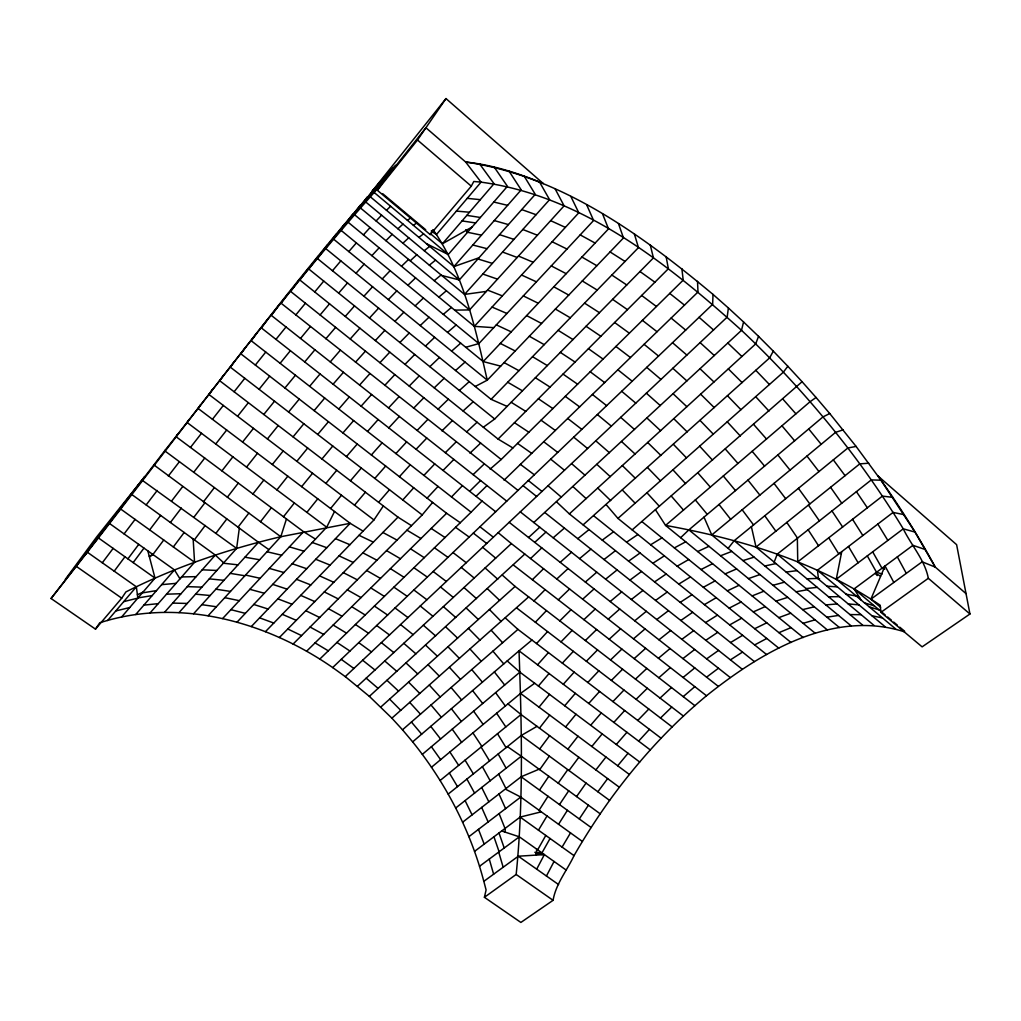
<?xml version="1.0" encoding="UTF-8"?>
<svg xmlns="http://www.w3.org/2000/svg" width="1021" height="1021" viewBox="0 0 1021 1021"><rect width="100%" height="100%" fill="white"/><g stroke="black" fill="none" stroke-linecap="round" stroke-linejoin="round"><path stroke-width="1.5" d="M904.389 631.795C832.817 609.027 760.658 652.419 706.506 695.76C669.776 726.173 637.551 761.806 609.601 800.4C596.826 818.191 584.944 836.633 574.032 855.636C567.089 870.428 555.769 883.944 553.088 900.318L520.876 922.435L484.401 897.293L516.167 874.461C523.684 800.324 521.629 725.267 519.025 650.824L531.941 640.039M539.611 812.257L539.662 810.687M51.05 598.497C160.003 460.918 262.41 317.62 379.365 186.639L425.923 127.753L465.678 162.045C560.478 175.791 641.265 234.511 713.015 294.418L712.645 304.335L332.667 667.555C266.06 621.393 178.854 597.221 99.739 622.797L95.476 629.127L51.05 598.497L83.39 556.7A408.477 10.299 -52.4 0 1 144.854 476.462L96.701 536.88L65.293 579.366M505.076 832.102L505.229 828.299M536.395 854.947L536.676 849.127M179.02 612.6L236.63 548.405L239.31 528.214M713.015 294.418L728.381 307.972L727.169 317.123L345.251 676.604L332.667 667.555M895.621 628.923L836.263 579.239L841.725 551.672M484.401 897.293L486.085 889.967L483.839 881.327M728.381 307.972L743.556 321.972L741.514 330.319L533.792 522.51M208.118 615.74L280.801 536.727L286.454 518.962M743.556 321.972L758.539 336.356L755.693 343.911L569.361 513.895L556.483 501.796M774.16 562.124L777.236 554.161L871.296 479.908L880.957 480.202L915.02 532.069L935.223 567.14M395.867 165.389C313.817 255.633 241.313 354.147 165.568 449.661L165.006 451.04L280.801 536.727L350.177 523.301L363.08 531.137M880.6 607.278L870.875 599.187L885.041 565.991L893.834 582.455M237.012 622.172L326.694 527.232L334.531 511.483M546.426 876.031L554.058 861.469M536.689 869.165L544.384 854.603L535.821 853.901M379.404 186.601L380.565 185.631L377.323 190.276L430.198 234.588L471.281 186.167L473.782 181.496L481.095 182.095L436.426 234.536C464.721 278.171 475.748 330.179 487.259 380.169L475.237 386.474M177.297 434.538L176.097 436.733L303.556 531.699L315.463 539.126M758.539 336.356L773.293 351.135L769.655 357.861L583.106 524.858M430.198 234.588L432.968 229.648L436.465 234.498L431.283 230.988M550.064 838.496L541.96 852.88L534.851 852.318M537.659 849.829L545.801 835.433M562.086 847.085L570.509 832.894M538.463 830.188L547.014 815.983M188.962 419.529L187.137 422.541L326.694 527.232M558.551 824.292L567.395 810.317M539.075 810.266L548.009 796.265M200.55 404.648L198.1 408.464L350.177 523.301L251.294 626.562M212.062 389.92L208.986 394.54L373.954 519.944L383.334 505.944M579.29 818.931L588.415 805.224M95.476 629.127L121.729 598.178L125.915 591.912C174.961 567.076 227.351 549.336 280.801 536.727M559.482 804.574L568.697 790.828M539.484 790.075L548.788 776.292M223.471 375.358L219.757 380.782L397.986 517.149L411.463 525.675M377.323 190.276L417.487 140.017L445.986 98.565L543.3 183.576A440.128 181.789 48.7 0 0 465.678 162.045L481.057 182.146C582.902 196.032 667.402 263.635 741.514 330.319C784.855 371.146 824.483 415.904 859.784 463.866C875.163 484.911 889.712 506.556 903.253 528.84C911.268 545.329 924.911 560.082 928.319 578.294L969.95 614.004L922.116 646.855L880.932 612.345L880.204 605.236C816.29 561.869 740.927 539.024 665.564 525.407L655.482 509.76M234.753 361L230.414 367.228L422.209 514.929L432.61 502.434M576.571 796.571L586.067 783.094M245.895 346.859L240.93 353.891L446.598 513.269L460.28 522.726M558.206 783.171L567.778 769.655M539.688 769.643L549.324 756.089M256.884 332.948L251.281 340.797L471.102 512.21L482.052 501.043M267.693 319.331L261.44 327.983L495.683 511.738M278.299 305.994L271.407 315.463L506.735 501.158M288.675 292.989L281.145 303.263L517.992 490.399M298.796 280.354L290.64 291.432L501.196 459.488L683.215 280.124L681.862 268.676M308.661 268.115L299.842 279.996L498.069 439.068L512.899 447.951M597.872 791.773L607.635 778.615M318.207 256.297L308.75 268.995L494.7 418.993L653.427 257.905L650.275 244.989M114.186 571.211L124.958 556.764M133.164 562.597L143.961 548.124M539.675 748.993L549.617 735.669M568.978 770.536L578.83 757.301M327.422 244.963L317.327 258.466L491.101 399.339L507.118 406.396M127.906 558.857L138.741 544.384M163.743 540.032L152.908 554.505L149.691 556.815M336.279 234.128L325.533 248.435L487.259 380.169L623.474 237.944L618.471 223.599M173.328 546.937L184.176 532.49M773.293 351.135L787.816 366.258L783.388 372.167L617.935 518.4L606.18 504.655M344.728 223.867L333.344 238.952L483.188 361.562L500.686 366.143M102.279 562.813L113.152 548.379M194.36 539.867L205.208 525.483M352.743 214.206L340.72 230.07L478.875 343.592L593.609 220.485L586.667 204.774M360.273 205.195L347.638 221.838L474.331 326.35L493.73 327.664M124.09 533.906L135.104 519.408M149.666 529.899L160.642 515.414M165.568 449.661L83.365 556.726L87.334 552.221L136.355 586.794L137.848 598.102L123.72 601.637M367.292 196.9L354.032 214.295L469.545 309.925L564.103 205.834L555.13 188.859M170.392 522.484L181.355 508.062M215.916 533.294L226.777 519.013M373.75 189.357L359.89 207.493L464.542 294.418L486.392 291.393M193.901 517.213L204.838 502.881M379.595 182.657L365.148 201.494L459.322 279.945L535.259 194.322L524.194 176.174M146.156 504.923L157.234 490.463M171.643 500.979L182.682 486.596M237.982 527.244L248.856 513.091M384.777 176.837L369.781 196.351L453.886 266.596L478.989 257.764M203.434 501.847L214.397 487.591M389.256 171.987L373.712 192.114L448.245 254.497L507.437 186.307L494.215 167.112M168.325 476.041L179.415 461.696M376.928 188.859L392.97 168.146M193.722 472.276L204.736 458.072M227.364 497.189L238.314 483.086M260.521 521.718L271.382 507.731M190.468 447.44L201.482 433.3M221.914 470.872L232.877 456.846M539.445 728.152L549.668 715.083M567.855 749.172L578.014 736.205M595.868 769.911L605.964 757.033M212.445 419.286L223.318 405.439M215.737 443.982L226.688 430.045M252.914 493.973L263.839 480.074M283.481 516.754L294.354 502.97M246.533 467.095L257.471 453.286M234.115 391.77L244.798 378.306M728.101 548.379L734.176 540.709L847.877 447.989L856.096 446.432L880.957 480.202M372.295 191.042L445.986 98.565M237.574 416.262L248.371 402.682M242.577 442.055L253.463 428.348M276.921 489.889L287.82 476.207M255.339 365.059L265.741 352.079M272.313 464.504L283.2 450.963M306.874 512.363L317.761 498.822M259.079 389.295L269.659 376.162M263.788 414.475L274.521 401.189M267.4 438.941L278.223 425.527M275.964 339.368L286.008 326.975M301.642 486.66L312.541 473.259M280.111 363.285L290.398 350.688M296.83 461.313L307.678 448.053M539.024 707.157L549.489 694.357M295.835 314.915L305.419 303.237M330.587 508.509L341.486 495.262M565.583 726.952L576.01 714.241M284.936 387.993L295.426 375.23M288.586 412.025L299.255 399.096M293.065 436.873L303.837 423.766M591.81 746.491L602.186 733.882M617.692 765.776L628.03 753.268M314.736 291.955L323.759 281.107M300.506 338.423L310.41 326.49M325.865 483.38L336.739 470.285M304.73 361.932L314.915 349.782M321.947 458.978L332.769 446.049M309.644 386.308L320.058 373.954M314.123 410.621L324.716 398.062M317.71 434.461L328.443 421.711M354.504 505.165L365.403 492.224M320.096 314.953L329.528 303.811M332.476 270.744L340.823 260.891M107.626 620.526L136.355 586.794M350.445 480.789L361.319 468.039M538.399 686.035L549.068 673.503M325.852 338.755L335.641 327.358M564.702 705.766L575.346 693.348M121.563 617.041L155.026 578.116L147.815 550.868M430.415 233.707L442.425 243.764L494.036 183.716L479.73 164.062M346.451 456.578L357.248 444.033M330.255 361.893L340.338 350.241M590.674 725.242L601.292 712.939M338.666 293.129L347.51 282.932M333.114 384.202L343.439 372.295M342.928 432.942L353.623 420.601M348.799 251.6L356.355 242.909M135.716 614.527L174.451 569.909L109.349 523.365L106.707 526.134M338.781 409.025L349.31 396.901M378.587 502.306L389.499 489.735M616.314 744.475L626.907 732.287M150.049 612.97L194.564 562.226L193.148 538.986L192.42 538.552M453.886 266.596L521.195 189.855L509.058 171.158M374.809 478.415L385.67 466.061M345.238 316.433L354.517 305.917M164.496 612.332L215.303 555.054L223.688 562.826M371.363 454.97L382.135 442.833M537.569 664.811L548.43 652.572M350.216 338.985L359.864 328.162M356.01 273.258L364.14 264.145M367.522 431.449L378.166 419.542M355.474 362.251L365.441 351.147M361.128 406.179L371.58 394.514M464.542 294.418L549.579 199.669L539.573 182.083M563.311 684.249L574.159 672.137M363.438 234.881L370.049 227.543M359.609 385.057L369.844 373.673M402.785 499.971L413.709 487.796M588.721 703.443L599.569 691.447M95.004 541.449L98.297 537.837L155.026 578.116M193.582 613.749L258.479 542.304L268.919 549.655M399.415 476.705L410.276 464.772M613.825 722.409L624.661 710.527M363.91 296.23L372.576 286.748M474.331 326.35L578.792 212.789L570.841 196.44M395.893 453.566L406.639 441.889M536.548 643.549L547.562 631.603M638.623 741.131L649.445 729.364M369.5 318.003L378.612 308.138M388.784 427.876L399.364 416.428M371.861 255.658L379.136 247.822M375.32 340.567L384.828 330.37M388.554 407.902L398.956 396.773M222.616 618.56L303.556 531.699M427.097 498.159L438.047 486.43M562.329 663.14L573.355 651.334M379.927 362.697L389.78 352.168M384.687 385.44L394.833 374.605M483.188 361.562L608.516 228.883L602.543 213.848M587.777 682.487L598.817 670.81M376.111 220.957L381.586 215.189M423.881 475.39L434.742 463.93M416.083 449.291L426.791 438.073M535.349 622.248L546.465 610.609M382.224 278.95L390.15 270.68M612.919 701.593L623.959 690.056M637.742 720.469L648.794 709.059M388.363 299.612L396.812 290.883M417.117 430.441L427.671 419.567M265.422 631.68L373.954 519.944M491.101 399.339L638.457 247.631L634.386 233.988M561.001 641.877L572.156 630.391M451.512 496.933L462.462 485.677M413.505 408.311L423.83 397.743M394.897 321.347L403.844 312.222M385.925 240.701L392.204 234.332M399.887 342.507L409.255 332.986M404.98 364.369L414.73 354.478M409.217 386.078L419.286 375.843M443.037 470.439L453.86 459.437M279.358 637.525L397.986 517.149M586.335 661.263L597.527 649.918M533.945 600.961L545.137 589.64M293.078 644.072L422.209 514.929M498.069 439.068L668.359 268.753L666.113 256.565M611.362 680.42L622.58 669.214M445.309 452.686L456.004 442.042M559.802 620.87L571.045 609.716M306.555 651.27L446.598 513.269M469.647 491.305L480.597 480.534M636.083 699.334L647.314 688.269M441.927 430.875L452.431 420.575M532.349 579.724L543.58 568.723M476.028 496.308L487.004 485.588M787.816 366.258L802.085 381.714L632.178 529.886M585.327 640.537L596.621 629.536M438.111 409.14L448.372 399.185M319.764 659.107L471.102 512.21M504.08 480.202L697.994 291.993L697.509 281.311M660.498 718.018L671.754 707.094M118.462 510.781L120.452 508.866L194.564 562.226M401.495 266.264L408.566 259.436M434.231 387.84L444.199 378.255M407.89 285.267L415.585 277.891M429.841 366.679L439.464 357.478M473.106 474.625L483.954 464.236M558.283 599.825L569.59 589.002M610.545 659.949L621.878 649.101M386.449 210.275L390.635 206.28M345.251 676.604L369.36 696.36L524.794 554.071M415.139 305.879L423.409 298.017M420.218 325.559L428.999 317.225M425.438 346.106L434.665 337.326M680.637 537.684L688.881 529.861L823.003 416.887L829.741 413.543L856.096 446.432M530.55 558.551L541.781 547.894M469.979 453.133L480.649 443.088M635.445 679.131L646.829 668.436M583.897 619.67L595.269 609.014M402.887 243.215L408.745 237.804M466.623 431.896L477.075 422.222M357.49 686.214L511.368 543.606L706.506 695.76M556.777 579.009L568.097 568.544M660.038 698.07L671.473 687.529M397.896 228.781L402.989 224.084M528.559 537.518L539.752 527.206M410.212 260.802L416.798 254.765M369.36 696.36L391.885 718.171L528.661 596.902M609.18 639.261L620.615 628.783M463.075 410.991L473.259 401.7M534.723 542.355L545.941 532.094M582.672 599.199L594.082 588.926M459.373 390.494L469.252 381.624M380.833 707.017L515.095 586.45L683.406 716.053M634.169 658.622L645.655 648.309M455.545 370.508L465.053 362.072M560.184 562.329L571.505 552.272M451.614 351.135L460.701 343.158M608.235 619.134L619.734 609.039M658.839 677.74L670.389 667.594M490.131 469.124L501.196 459.488M391.885 718.171L402.504 729.798L517.941 629.395L661.085 738.209M447.555 332.399L456.17 324.933M553.165 537.799L564.396 528.074M585.327 582.059L596.762 572.194M683.202 696.628L694.816 686.635M443.318 314.366L451.41 307.436M544.219 854.59L518.311 856.211L483.814 881.353C470.49 830.43 445.603 782.813 412.65 741.871L519.025 650.824L650.262 749.912M633.492 638.827L645.055 628.91M438.877 297.111L446.394 290.755M422.324 754.353L519.906 672.163L639.682 762.011M610.175 601.548L621.7 591.874M579.558 558.627L590.929 549.132M658.417 658.264L670.07 648.539M434.231 280.686L441.11 274.955M431.487 767.243L520.57 693.412L534.685 683.24M827.431 629.995L711.765 534.966L835.612 432.33L843.091 429.867M634.717 620.794L646.331 611.311M429.343 265.179L435.546 260.138M440.128 780.491L521.029 714.521L619.339 787.268M683.049 677.472L694.778 667.913M130.241 495.44L131.581 494.355L215.303 555.054M605.619 579.188L617.105 569.909M577.758 538.68L589.04 529.605M448.206 794.083L521.272 735.465L537.008 726.339M851.131 625.847L756.025 547.103L859.784 463.866L868.731 463.215M658.953 639.81L670.657 630.519M424.226 250.707L429.688 246.393M455.711 807.994L521.297 756.216L600.195 813.814M631.348 599.493L642.962 590.432M462.628 822.211L521.118 776.764L539.088 769.209M873.989 625.388L797.746 561.869L882.399 496.104L892.775 497.355M604.024 559.534L615.446 550.676M682.909 658.596L694.701 649.484M468.92 836.671L520.736 797.056L582.391 841.457M819.595 578.818L818.51 579.162L817.451 570.229L893.056 512.427L904.134 514.648M418.904 237.37L423.575 233.835M656.758 619.543L668.474 610.686M474.561 851.374L520.136 817.081L541.258 811.848M836.263 579.239L903.253 528.84L915.02 532.069M706.57 677.165L718.452 668.232M407.43 220.332L411.157 217.562M629.957 580.107L641.52 571.479M602.25 540.147L613.57 531.75M479.538 866.28L519.319 836.812L566.081 870.007M860.984 599.927L854.105 588.9L912.94 545.329L925.396 549.566M681.837 639.337L693.667 630.672M870.875 599.187L922.142 561.818L935.274 567.102L966.032 593.635M483.329 427.237L494.7 418.993M655.559 600.425L667.249 592.027M880.932 612.345L928.319 578.294M628.579 561.167L640.052 552.999M706.609 658.89L718.542 650.415M413.39 225.322L417.206 222.629M829.741 413.543L816.06 397.488L810.087 401.7L665.564 525.407L803.221 637.525M680.828 620.487L692.659 612.294M654.576 581.906L666.203 573.981M626.575 542.189L637.908 534.506M705.792 640.295L717.737 632.318M680.228 602.377L691.996 594.681M652.853 563.273L664.365 555.845M730.436 659.86L742.497 652.087M705.549 622.593L717.469 615.127M678.786 584.089L690.464 576.903M650.632 544.78L661.978 537.863M730.551 642.554L742.612 635.304M704.401 604.636L716.232 597.693M677.165 566.183L688.703 559.534M442.425 243.764L472.123 226.981M729.67 624.916L741.667 618.203M703.341 587.292L715.07 580.898M674.37 547.907L685.704 541.806M754.621 644.94L766.771 638.457M729.185 608.133L741.08 601.994M701.031 569.527L712.569 563.694M754.685 628.706L766.758 622.81M727.335 590.853L739.076 585.288M137.401 594.745L142.978 592.129M697.675 551.557L708.982 546.312M753.307 611.898L765.24 606.589M725.089 573.891L736.626 568.927M778.921 632.663L791.045 627.609M149.219 556.177L153.035 554.607M752.12 595.907L763.874 591.223M179.568 578.141L181.125 577.541M720.545 555.769L731.802 551.417M778.793 617.628L790.752 613.213M142.034 480.125L236.63 548.405M748.457 578.613L759.956 574.555M775.973 601.127L787.702 597.349M742.943 560.58L754.111 557.16M803.093 623.321L815.064 619.836M465.729 347.28L478.875 343.592M773.012 585.275L784.46 582.187M115.781 610.954L129.731 607.546M802.608 609.601L814.324 606.819M764.844 566.004L775.896 563.554M796.112 591.797L807.471 589.704M138.001 597.923L152.18 595.575M142.327 592.895L156.507 590.597M826.882 617.182L838.535 615.421M786.17 572.066L797.082 570.637M806.118 588.581L817.221 587.369M143.897 605.121L158.229 603.641M161.663 584.65L176.02 583.361M825.849 604.917L837.156 603.934M806.884 578.792L817.604 578.422M166.525 594.184L181.011 593.724M181.649 576.942L196.147 576.648M454.651 310.116L469.545 309.925M828.554 596.775L839.492 596.66M849.97 614.578L861.137 614.68M172.702 603.092L187.239 603.449M187.29 586.628L201.864 587.152M202.235 569.795L216.822 570.471M826.908 586.169L837.399 586.896M456.4 211.092L469.52 212.24M848.196 603.909L858.916 604.866M195.56 594.171L210.16 595.498M209.305 578.856L223.931 580.336M467.261 198.342L480.317 199.669M223.344 563.209L237.995 564.843M201.813 604.674L216.375 606.755M462.066 220.919L475.62 222.961M215.878 589.194L230.478 591.427M466.839 215.367L480.368 217.486M230.248 573.368L244.887 575.767M244.938 557.198L259.615 559.763M846.154 594.209L856.364 596.06M871.998 615.791L882.489 617.935M224.748 597.668L239.284 600.667M481.453 235.162L467.529 232.278L465.844 229.751M245.538 575.065L260.138 578.294M266.979 551.748L281.643 555.22M493.794 202.03L507.603 205.349M441.736 275.479L459.322 279.945M472.812 245.014L487.043 248.69M230.899 609.665L245.334 613.366M249.851 589.334L264.35 593.239M494.241 220.574L508.407 224.594M269.353 568.403L283.915 572.526M289.441 546.86L304.041 551.212M477.917 258.977L492.39 263.392M882.157 573.993L876.541 572.283L867.301 555.883M864.519 602.888L874.384 605.9M869.267 606.857L879.183 609.92M884.786 569.118L881.991 568.25L872.674 551.838M253.744 604.458L268.089 609.027M499.511 234.626L513.946 239.373M501.668 830.979L519.319 836.812M272.709 584.382L287.118 589.155M292.21 563.745L306.683 568.723M482.831 274.049L497.508 279.154M521.718 209.586L536.076 214.704M312.273 542.496L326.809 547.715M259.64 617.845L273.807 623.065M502.574 252.047L517.2 257.471M277.84 598.842L292.07 604.253M487.553 290.104L502.358 295.873M296.524 579.328L310.831 584.944M522.803 229.495L537.403 235.226M315.731 559.278L330.102 565.098M335.475 538.654L349.909 544.691M518.477 256.054L533.256 262.295M492.058 307.079L506.952 313.473M282.281 614.323L296.294 620.347M300.697 595.371L314.787 601.573M319.624 575.882L333.778 582.302M550.638 220.651L565.366 227.389M521.54 275.019L536.421 281.847M839.798 553.14L841.291 553.829M339.061 555.871L353.292 562.494M496.321 324.869L511.24 331.851M359.035 535.31L373.341 542.151M287.769 628.987L301.54 635.611M552.144 241.76L566.987 249.047M305.802 610.698L319.65 617.501M523.326 295.899L538.258 303.263M426.536 243.751L448.245 254.497M324.308 591.912L338.232 598.906M500.316 343.426L515.222 350.969M343.311 572.628L357.312 579.826M551.276 265.907L566.196 273.679M362.825 552.82L376.915 560.223M526.619 315.578L541.551 323.478M520.736 797.056L505.548 789.207M382.888 532.477L397.041 540.096M504.093 362.595L518.936 370.674M310.09 627.06L323.657 634.424M856.185 595.919L859.656 597.808M580.196 234.881L595.115 243.075M328.456 608.695L342.099 616.25M553.803 286.799L568.748 295.082M347.306 589.844L361.038 597.591M529.337 336.241L544.219 344.651M366.654 570.484L380.476 578.435M581.906 257.05L596.864 265.715M507.705 382.237L522.446 390.826M555.386 309.044L570.305 317.799M386.538 550.6L400.449 558.755M880.536 576.189L875.38 573.138L877.154 575.589M406.958 530.18L420.958 538.539M315.055 642.898L328.303 650.824M532.528 356.686L547.333 365.582M333.165 625.043L346.515 633.148M582.276 280.954L597.234 290.079M351.76 606.729L365.186 615.012M558.13 330.332L572.972 339.546M511.164 402.287L525.764 411.361M370.827 587.93L384.368 596.404M610.073 251.945L625.043 261.44M390.418 568.633L404.048 577.299M535.374 377.719L550.038 387.087M584.548 303.122L599.442 312.694M410.544 548.813L424.264 557.683M560.325 352.385L575.053 362.059M431.207 528.444L445.028 537.531M514.444 422.681L528.852 432.228M336.943 642.426L349.948 651.041M611.834 275.045L626.766 284.961M355.436 624.482L368.543 633.275M586.054 326.273L600.846 336.266M538.373 398.752L552.859 408.566M374.413 606.066L387.623 615.038M393.889 587.152L407.2 596.315M507.399 746.593L521.297 756.216M563.018 374.094L577.592 384.202M612.6 299.344L627.443 309.657M413.901 567.74L427.301 577.095M76.575 566.553L121.729 598.178M516.167 874.461L553.088 900.318M517.532 443.382L531.724 453.375M518.311 856.211L558.564 884.556M434.448 547.792L447.951 557.351M588.428 348.684L603.079 359.098M639.988 271.535L654.895 282.204M520.136 817.081L574.032 855.636M541.053 420.205L555.322 430.466M455.557 527.308L469.175 537.072M341.256 659.349L353.891 668.474M521.118 776.764L591.108 827.508M614.616 322.496L629.344 333.203M358.741 642.643L371.478 651.921M565.264 396.352L579.634 406.869M258.479 542.304L153.814 464.861M521.272 735.465L609.601 800.4M376.66 625.503L389.499 634.96M520.57 693.412L629.37 774.467M395.025 607.954L407.966 617.577M641.647 295.465L656.439 306.504M590.202 371.772L604.662 382.581M520.404 464.364L534.328 474.791M413.85 589.959L426.906 599.748M543.708 441.736L557.734 452.418M433.172 571.492L446.317 581.472M615.905 346.451L630.455 357.541M516.626 607.929L672.137 726.914M452.979 552.552L466.24 562.724M567.702 418.457L581.83 429.382M473.31 533.115L486.685 543.478M513.346 564.996L694.867 705.664M642.4 320.339L657.039 331.736M479.947 526.772L493.347 537.199M509.173 522.305L718.299 686.367M592.41 394.476L606.64 405.656M520.289 511.853L730.219 677.51M362.634 660.242L374.975 670.006M669.725 293.41L684.466 305.126M544.857 512.568L742.254 669.24M528.316 480.534L541.972 491.433M569.361 513.895L754.379 661.557M523.007 485.613L536.625 496.461M381.344 642.63L393.8 652.559M617.858 369.768L632.203 381.229M593.737 515.835L766.554 654.512M400.551 624.558L413.122 634.654M617.935 518.4L778.781 648.144M550.689 459.144L564.46 470.273M641.89 521.578L791.007 642.464M420.256 606.002L432.942 616.288M507.922 703.89L521.029 714.521M644.085 344.319L658.532 356.061M573.7 437.154L587.573 448.513M440.485 586.96L453.298 597.425M688.881 529.861L815.371 633.365M734.176 540.709L839.364 627.481M461.275 567.395L474.203 578.052M671.129 318.067L685.691 330.102M597.349 414.552L611.337 426.14M498.159 532.668L511.368 543.606M777.236 554.161L862.694 625.146M482.627 547.294L495.683 558.142M817.451 570.229L884.99 626.639M432.815 231.435L436.426 234.536M621.674 391.285L635.789 403.129M382.658 193.671L425.693 229.738M854.105 588.9L885.245 614.999M887.67 617.041L891.384 620.143M893.732 622.121L897.395 625.184M899.795 627.2L904.644 631.259M646.727 367.356L660.944 379.442M548.009 485.754L561.422 497.214M366.182 678.161L378.102 688.384M417.487 140.017L471.281 186.167M672.507 342.699L686.852 355.066M571.543 463.611L585.084 475.288M384.738 660.957L396.786 671.333M403.78 643.319L415.943 653.861M595.754 440.817L609.435 452.724M423.319 625.209L435.597 635.93M699.066 317.314L713.526 329.962M878.124 476.105L956.613 544.665L969.95 614.004M443.369 606.627L455.774 617.514M620.679 417.347L634.5 429.496M463.955 587.547L476.488 598.625M507.207 660.944L519.906 672.163M646.357 393.174L660.306 405.579M502.294 575.078L515.095 586.45M485.103 567.957L497.763 579.213M672.813 368.275L686.891 380.935M505.306 617.935L517.941 629.395M700.087 342.609L714.304 355.538M572.921 486.57L586.118 498.605M596.877 464.364L610.226 476.616M621.534 441.506L635.024 453.988M646.931 417.985L660.561 430.696M386.946 680.305L398.547 691.115M406.001 662.923L417.717 673.898M673.081 393.736L686.865 406.703M425.553 645.093L437.396 656.222M445.603 626.792L457.587 638.087M700.023 368.772L713.96 381.969M466.201 608.005L478.326 619.466M487.362 588.696L499.626 600.348M727.807 343.018L741.91 356.482M597.719 488.025L610.698 500.609M622.325 465.576L635.458 478.377M647.646 442.463L660.944 455.481M673.732 418.674L687.197 431.909M700.61 394.144L714.241 407.621M728.318 368.875L742.114 382.594M389.626 699.117L400.743 710.335M428.003 664.658L439.387 676.196M408.566 682.105L419.822 693.489M468.409 628.374L480.074 640.231M447.938 646.752L459.463 658.456M489.416 609.511L501.234 621.534M622.402 490.093L635.139 503.187M673.375 444.314L686.457 457.829M647.518 467.541L660.421 480.84M727.475 395.74L740.927 409.689M700.023 420.397L713.283 434.129M755.782 370.317L769.426 384.509M755.668 396.659L768.953 411.067M727.233 421.801L740.302 435.993M699.653 446.164L712.518 460.152M672.903 469.813L685.576 483.597M646.931 492.76L659.413 506.339M491.267 630.34L502.613 642.72M470.068 649.075L481.248 661.302M449.419 667.326L460.458 679.386M429.318 685.091L440.204 697.011M409.727 702.41L420.473 714.177M802.085 381.714L816.06 397.488M782.801 399.02L795.908 413.837M753.613 424.404L766.49 439.017M725.318 449.023L737.966 463.432M697.879 472.889L710.31 487.094M671.256 496.04L683.47 510.066M492.913 651.156L503.761 663.892M471.728 669.585L482.41 682.168M451.103 687.529L461.62 699.959M781.946 425.795L794.619 440.791M431.002 705L441.378 717.278M411.425 722.038L421.647 734.163M402.504 729.798L412.65 741.871M752.145 451.295L764.576 466.099M723.289 475.99L735.477 490.616M695.314 499.933L707.272 514.367M808.709 428.935L821.178 444.288M777.836 454.932L790.024 470.107M747.946 480.112L759.866 495.096M719.001 504.489L730.666 519.293M494.355 671.933L504.668 685.002M472.57 690.579L482.716 703.495M451.384 708.714L461.352 721.477M430.76 726.378L440.574 738.987M806.973 456.068L818.957 471.574M774.007 483.38L785.685 498.707M742.165 509.773L753.536 524.922M833.315 459.871L845.069 475.671M798.422 488.319L809.832 503.94M495.593 692.646L505.357 706.022M473.604 711.165L483.175 724.4M452.214 729.185L461.62 742.267M764.78 515.758L775.845 531.201M431.385 746.721L440.625 759.662M830.571 487.298L841.763 503.213M808.428 505.063L819.391 520.876M786.795 522.42L797.529 538.144M856.415 491.65L867.352 507.782M496.64 713.245L505.816 726.914M831.975 510.947L842.631 526.989M472.914 732.912L481.886 746.428M449.878 751.992L458.671 765.367M808.134 529.771L818.523 545.725M852.535 519.293L862.847 535.515M828.72 537.799L838.764 553.931M174.451 569.909L179.99 578.83M497.495 733.703L506.071 747.653M877.843 524.054L887.849 540.428M481.108 747.066L489.544 760.913M465.065 760.147L473.361 773.905M449.342 772.974L457.497 786.629M848.489 546.503L858.138 562.788M498.171 753.996L506.122 768.213M482.384 766.656L490.195 780.784M466.916 779.074L474.586 793.1M897.344 556.879L906.303 573.368M498.656 774.097L505.957 788.544M481.695 787.485L488.842 801.842M466.355 230.248L467.414 232.418M465.091 800.592L472.085 814.86M428.22 244.581L428.692 245.551M498.963 793.968L505.586 808.632M481.67 807.42L488.127 821.982M703.992 517.124L711.765 534.966M499.09 813.609L505.012 828.465M478.466 829.371L484.196 844.125M499.001 832.983L504.208 848.004M493.947 836.786L499.103 851.782M498.707 852.076L503.174 867.237M489.263 859.069L493.628 874.193M751.392 526.67L756.025 547.103M797.35 538.284L797.746 561.869M878.162 476.143A440.128 181.789 48.7 0 1 935.3 567.14M372.32 191.016A408.477 10.299 -52.4 0 1 395.931 165.313"/></g></svg>
